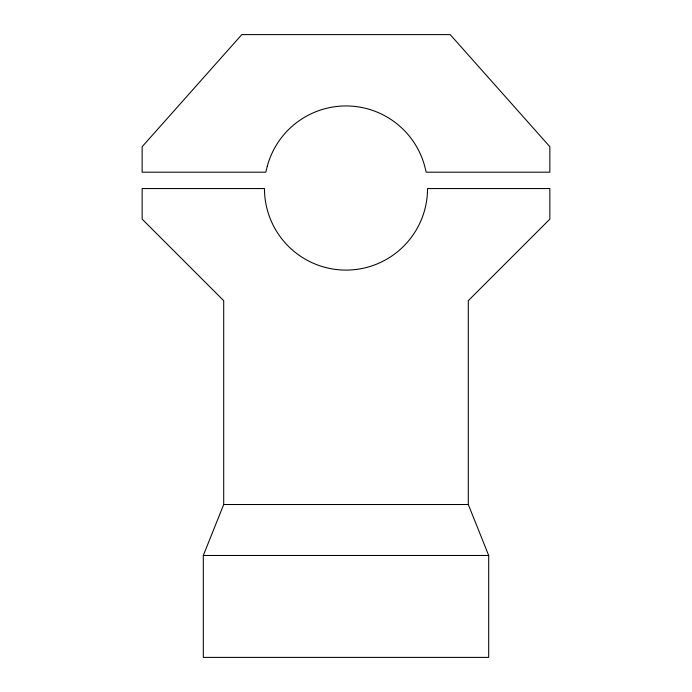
<?xml version="1.0" encoding="UTF-8"?>
<svg xmlns="http://www.w3.org/2000/svg" width="692" height="692" viewBox="0 0 692 692"><rect width="100%" height="100%" fill="white"/><g stroke="black" fill="none" stroke-linecap="round" stroke-linejoin="round"><path stroke-width="1.04" d="M203.31 555.477L223.698 504.52L223.698 300.674L142.154 219.139L142.154 188.561L264.465 188.561A81.535 81.535 0 0 0 346 270.096A81.535 81.535 0 0 0 427.535 188.561L549.846 188.561L549.846 219.139L468.302 300.674L468.302 504.52L488.69 555.477L488.69 657.4L203.31 657.4L203.31 555.477L488.69 555.477M223.698 504.52L468.302 504.52M267.242 166.383L265.806 172.196L142.154 172.196L142.154 146.713L241.811 34.6L450.189 34.6L549.846 146.713L549.846 172.196L426.194 172.196L424.758 166.383A81.535 81.535 0 0 0 267.242 166.383"/></g></svg>
